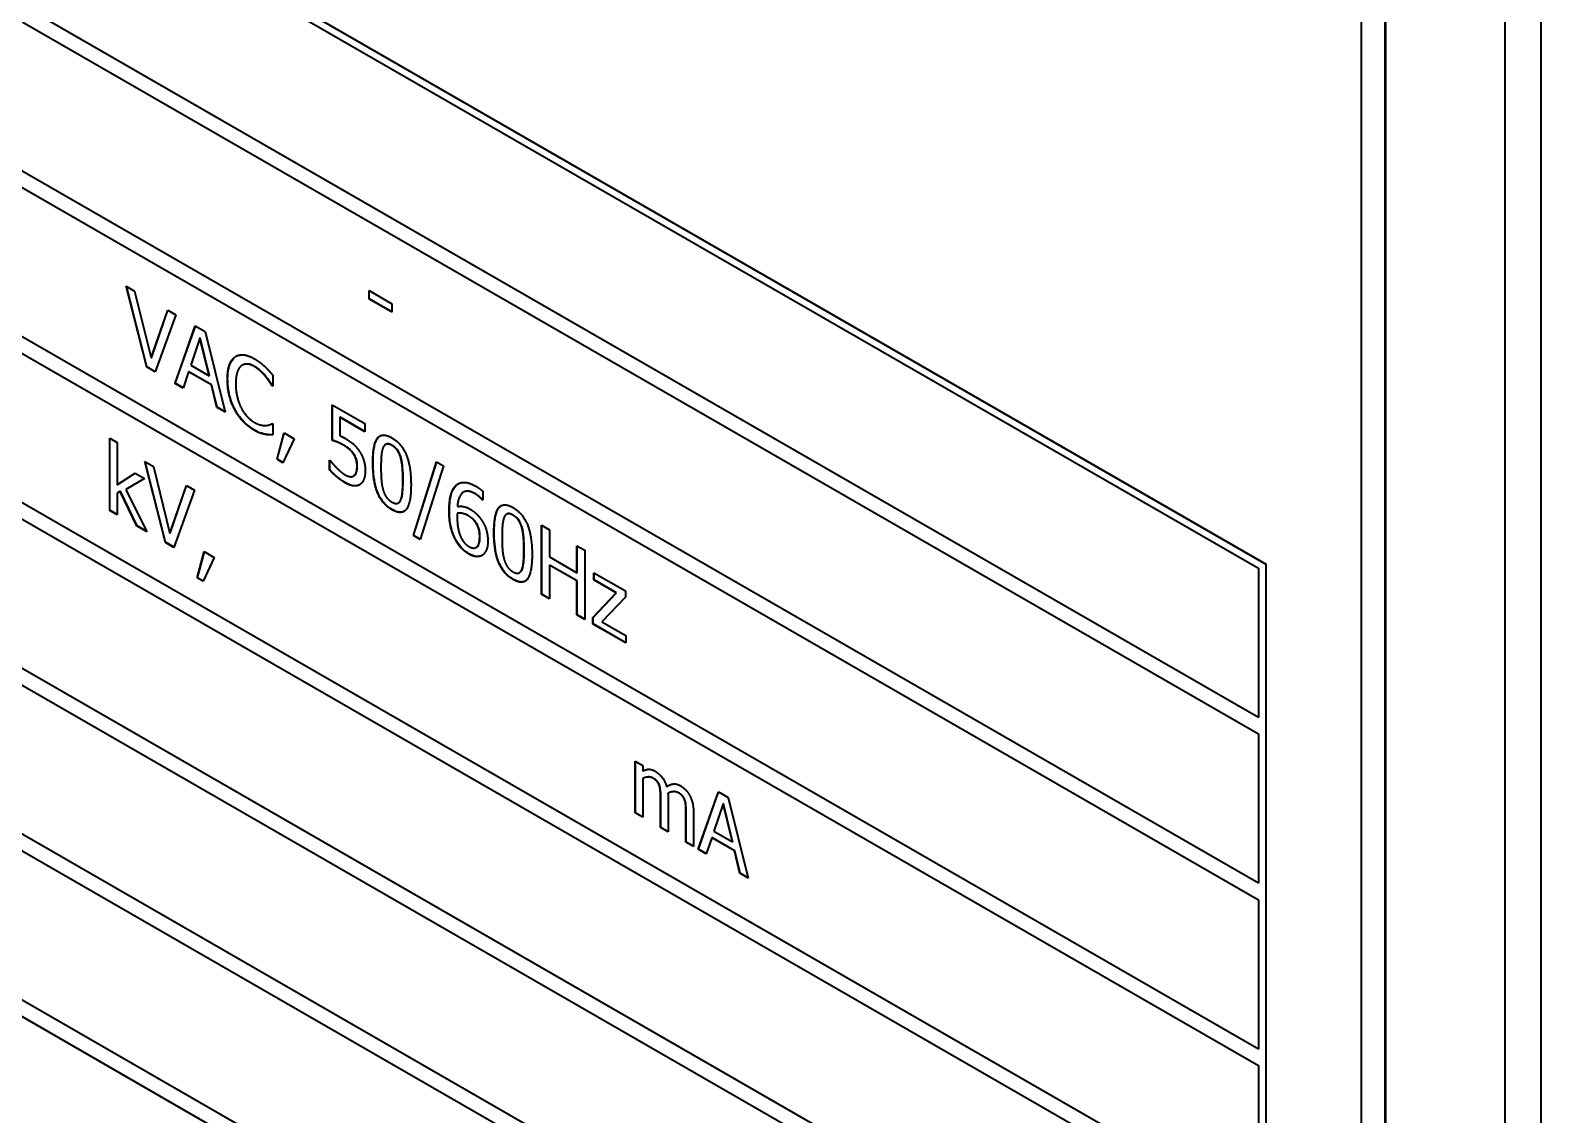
# Model space of a CAD drawing. Header units: millimetres. Extents: x 0 to 4756, y 0 to 3364.
# Drawn here: x 3960.18 to 3982.53, y 2662.2 to 2678.25 of the extents above; entities that cross this region are included whole.
import ezdxf

# ---------------------------------------------------------------- set-up
doc = ezdxf.new("R2010")
doc.units = ezdxf.units.MM
doc.header["$LTSCALE"] = 4
doc.layers.add('가시적인 것(ISO)', color=3, linetype='Continuous', lineweight=40)
doc.layers.add('가시적인 좁은 것(ISO)', color=3, linetype='Continuous', lineweight=35)

msp = doc.modelspace()

# ---------------------------------------------------------------- linework, layer by layer
at = {"layer": '가시적인 것(ISO)'}
for p, q in [((3945.9359, 2689.0805), (3978.4628, 2670.3495)), ((3945.9394, 2689.0826), (3978.4663, 2670.3516)), ((3946.0419, 2688.8968), (3978.3567, 2670.288)), ((3978.3567, 2668.0806), (3946.0419, 2686.6895)), ((3946.0455, 2686.6915), (3978.3567, 2668.0847)), ((3946.0419, 2686.4442), (3978.3567, 2667.8353)), ((3982.5322, 2684.9719), (3982.5322, 2635.9191)), ((3982.0019, 2684.6665), (3982.0019, 2635.6137)), ((3978.3567, 2665.628), (3946.0419, 2684.2368)), ((3946.0455, 2684.2389), (3978.3567, 2665.632)), ((3946.0419, 2683.9916), (3978.3567, 2665.3827)), ((3978.3567, 2663.1753), (3946.0419, 2681.7842)), ((3946.0455, 2681.7862), (3978.3567, 2663.1794)), ((3980.2306, 2640.7174), (3980.2306, 2681.5948)), ((3980.2341, 2681.5968), (3980.2341, 2640.7194)), ((3946.0419, 2681.5389), (3978.3567, 2662.9301)), ((3979.877, 2681.4239), (3979.877, 2641.2955)), ((3978.3567, 2660.7227), (3946.0419, 2679.3315)), ((3946.0455, 2679.3336), (3978.3567, 2660.7268)), ((3946.0419, 2679.0863), (3978.3567, 2660.4774)), ((3978.3567, 2658.27), (3946.0419, 2676.8789)), ((3946.0455, 2676.8809), (3978.3567, 2658.2741)), ((3946.0419, 2676.6336), (3978.3567, 2658.0248)), ((3961.9068, 2673.2638), (3961.6023, 2674.4611)), ((3961.6023, 2674.4611), (3961.7284, 2674.3885)), ((3961.9103, 2673.2659), (3961.6071, 2674.4583)), ((3978.3567, 2655.8174), (3946.0419, 2674.4263)), ((3946.0455, 2674.4283), (3978.3567, 2655.8215)), ((3961.7284, 2674.3885), (3961.9734, 2673.3986)), ((3965.1973, 2674.2696), (3965.1973, 2674.3938)), ((3965.1973, 2674.3938), (3965.5318, 2674.2012)), ((3965.2009, 2674.2716), (3965.1973, 2674.2696)), ((3965.5318, 2674.077), (3965.1973, 2674.2696)), ((3965.2009, 2674.2716), (3965.2009, 2674.3918)), ((3965.5318, 2674.081), (3965.2009, 2674.2716)), ((3946.0419, 2674.181), (3978.3567, 2655.5721)), ((3961.9734, 2673.3986), (3962.2183, 2674.1063)), ((3961.9769, 2673.4006), (3962.2207, 2674.105)), ((3962.338, 2674.0375), (3962.0335, 2673.1908)), ((3962.2183, 2674.1063), (3962.338, 2674.0375)), ((3965.5318, 2674.2012), (3965.5318, 2674.077)), ((3962.3272, 2673.0217), (3962.6252, 2673.8721)), ((3962.3307, 2673.0238), (3962.6275, 2673.8707)), ((3962.6252, 2673.8721), (3962.7699, 2673.7887)), ((3962.7699, 2673.7887), (3963.0678, 2672.5952)), ((3962.6947, 2673.6929), (3962.5586, 2673.2901)), ((3962.6982, 2673.695), (3962.6947, 2673.6929)), ((3962.8315, 2673.133), (3962.6947, 2673.6929)), ((3962.835, 2673.135), (3962.6982, 2673.695)), ((3961.9769, 2673.4006), (3961.9734, 2673.3986)), ((3961.9103, 2673.2659), (3961.9068, 2673.2638)), ((3962.0335, 2673.1908), (3961.9068, 2673.2638)), ((3962.0348, 2673.1942), (3961.9103, 2673.2659)), ((3962.5263, 2673.1928), (3962.4461, 2672.9532)), ((3962.5299, 2673.1948), (3962.5263, 2673.1928)), ((3962.8637, 2672.9985), (3962.5263, 2673.1928)), ((3962.8672, 2673.0005), (3962.5299, 2673.1948)), ((3962.5586, 2673.2901), (3962.8315, 2673.133)), ((3962.835, 2673.135), (3962.8315, 2673.133)), ((3963.3217, 2673.2913), (3963.3181, 2673.2893)), ((3963.7719, 2673.1438), (3963.7719, 2672.9798)), ((3962.3307, 2673.0238), (3962.3272, 2673.0217)), ((3962.4461, 2672.9532), (3962.3272, 2673.0217)), ((3962.4473, 2672.9567), (3962.3307, 2673.0238)), ((3962.8672, 2673.0005), (3962.8637, 2672.9985)), ((3962.9439, 2672.6666), (3962.8637, 2672.9985)), ((3962.9475, 2672.6686), (3962.8672, 2673.0005)), ((3963.7662, 2672.9872), (3963.7626, 2672.9852)), ((3963.7719, 2672.9798), (3963.7626, 2672.9852)), ((3963.7719, 2672.9839), (3963.7662, 2672.9872)), ((3962.9475, 2672.6686), (3962.9439, 2672.6666)), ((3963.0678, 2672.5952), (3962.9439, 2672.6666)), ((3963.0667, 2672.6), (3962.9475, 2672.6686)), ((3964.6501, 2672.1793), (3964.6501, 2672.706)), ((3964.6501, 2672.706), (3965.135, 2672.4268)), ((3964.6536, 2672.1813), (3964.6536, 2672.704)), ((3963.7633, 2672.4266), (3963.763, 2672.4264)), ((3963.7633, 2672.4266), (3963.7719, 2672.4216)), ((3964.7675, 2672.5224), (3964.764, 2672.5203)), ((3965.135, 2672.3067), (3964.764, 2672.5203)), ((3964.764, 2672.5203), (3964.764, 2672.2479)), ((3965.135, 2672.3107), (3964.7675, 2672.5224)), ((3965.135, 2672.4268), (3965.135, 2672.3067)), ((3961.3602, 2671.1433), (3961.3602, 2672.2108)), ((3961.3602, 2672.2108), (3961.472, 2672.1464)), ((3961.3638, 2671.1453), (3961.3638, 2672.2088)), ((3963.658, 2672.271), (3963.6545, 2672.269)), ((3963.7719, 2672.4216), (3963.7719, 2672.2593)), ((3963.8357, 2671.8988), (3963.9403, 2672.2883)), ((3963.8392, 2671.9008), (3963.9429, 2672.2868)), ((3964.0885, 2672.2029), (3963.9224, 2671.8489)), ((3963.9403, 2672.2883), (3964.0885, 2672.2029)), ((3961.472, 2672.1464), (3961.472, 2671.522)), ((3964.6536, 2672.1813), (3964.6501, 2672.1793)), ((3965.4436, 2672.1195), (3965.44, 2672.1175)), ((3978.3567, 2653.3648), (3946.0419, 2671.9736)), ((3946.0455, 2671.9756), (3978.3567, 2653.3688)), ((3962.184, 2670.669), (3961.8795, 2671.8662)), ((3961.8795, 2671.8662), (3962.0056, 2671.7936)), ((3962.1875, 2670.671), (3961.8843, 2671.8635)), ((3962.0056, 2671.7936), (3962.2506, 2670.8037)), ((3963.8392, 2671.9008), (3963.8357, 2671.8988)), ((3963.9224, 2671.8489), (3963.8357, 2671.8988)), ((3963.9239, 2671.8521), (3963.8392, 2671.9008)), ((3964.6136, 2671.7415), (3964.6136, 2671.8865)), ((3964.6136, 2671.8865), (3964.6222, 2671.8815)), ((3964.6171, 2671.7436), (3964.6171, 2671.8844)), ((3964.9731, 2671.975), (3964.9695, 2671.973)), ((3965.852, 2670.77), (3966.1965, 2671.861)), ((3965.8555, 2670.772), (3966.199, 2671.8596)), ((3966.2982, 2671.8024), (3965.9523, 2670.7122)), ((3966.1965, 2671.861), (3966.2982, 2671.8024)), ((3946.0419, 2671.7283), (3978.3567, 2653.1195)), ((3961.472, 2671.522), (3961.7341, 2671.6949)), ((3961.4755, 2671.5241), (3961.7344, 2671.6947)), ((3961.8731, 2671.6148), (3961.6009, 2671.4511)), ((3961.7341, 2671.6949), (3961.8731, 2671.6148)), ((3964.6171, 2671.7436), (3964.6136, 2671.7415)), ((3964.9705, 2671.6532), (3964.967, 2671.6512)), ((3964.9781, 2671.6583), (3964.9746, 2671.6562)), ((3961.4755, 2671.5241), (3961.472, 2671.522)), ((3961.5164, 2671.4236), (3961.472, 2671.3995)), ((3961.4755, 2671.4015), (3961.472, 2671.3995)), ((3961.472, 2671.3995), (3961.472, 2671.079)), ((3961.5199, 2671.4256), (3961.4755, 2671.4015)), ((3961.5199, 2671.4256), (3961.5164, 2671.4236)), ((3961.7628, 2670.9115), (3961.5164, 2671.4236)), ((3961.7663, 2670.9135), (3961.5199, 2671.4256)), ((3961.6009, 2671.4511), (3961.9096, 2670.8269)), ((3962.2506, 2670.8037), (3962.4955, 2671.5115)), ((3962.2541, 2670.8057), (3962.4979, 2671.5101)), ((3962.6152, 2671.4426), (3962.3107, 2670.596)), ((3962.4955, 2671.5115), (3962.6152, 2671.4426)), ((3966.5955, 2671.4143), (3966.592, 2671.4123)), ((3966.8777, 2671.4282), (3966.8777, 2671.2965)), ((3961.3638, 2671.1453), (3961.3602, 2671.1433)), ((3961.472, 2671.079), (3961.3602, 2671.1433)), ((3961.472, 2671.083), (3961.3638, 2671.1453)), ((3965.6333, 2671.2544), (3965.6298, 2671.2524)), ((3966.5066, 2671.1018), (3966.5031, 2671.0998)), ((3966.8762, 2671.3014), (3966.8727, 2671.2994)), ((3966.8777, 2671.2965), (3966.8727, 2671.2994)), ((3966.8777, 2671.3006), (3966.8762, 2671.3014)), ((3967.235, 2671.0879), (3967.2314, 2671.0859)), ((3961.7663, 2670.9135), (3961.7628, 2670.9115)), ((3961.9096, 2670.8269), (3961.7628, 2670.9115)), ((3961.9068, 2670.8326), (3961.7663, 2670.9135)), ((3966.7774, 2670.9666), (3966.7738, 2670.9646)), ((3967.7473, 2669.9005), (3967.7473, 2670.9225)), ((3967.7473, 2670.9225), (3967.8647, 2670.8548)), ((3967.7508, 2669.9026), (3967.7508, 2670.9204)), ((3962.1875, 2670.671), (3962.184, 2670.669)), ((3962.3107, 2670.596), (3962.184, 2670.669)), ((3962.3119, 2670.5993), (3962.1875, 2670.671)), ((3962.2541, 2670.8057), (3962.2506, 2670.8037)), ((3965.8555, 2670.772), (3965.852, 2670.77)), ((3965.9523, 2670.7122), (3965.852, 2670.77)), ((3965.9534, 2670.7157), (3965.8555, 2670.772)), ((3967.8647, 2670.8548), (3967.8647, 2670.454)), ((3962.6538, 2670.1441), (3962.7584, 2670.5336)), ((3962.6574, 2670.1462), (3962.761, 2670.5321)), ((3962.9067, 2670.4482), (3962.7405, 2670.0942)), ((3962.7584, 2670.5336), (3962.9067, 2670.4482)), ((3966.7854, 2670.5975), (3966.7819, 2670.5955)), ((3967.8647, 2670.454), (3968.2716, 2670.2197)), ((3968.2716, 2670.2197), (3968.2716, 2670.6205)), ((3968.2716, 2670.6205), (3968.389, 2670.5529)), ((3968.2751, 2670.2217), (3968.2751, 2670.6185)), ((3968.389, 2670.5529), (3968.389, 2669.5309)), ((3967.4247, 2670.2228), (3967.4212, 2670.2208)), ((3967.8683, 2670.3351), (3967.8647, 2670.3331)), ((3968.2716, 2670.0988), (3967.8647, 2670.3331)), ((3967.8647, 2670.3331), (3967.8647, 2669.8329)), ((3968.2751, 2670.1008), (3967.8683, 2670.3351)), ((3968.2751, 2670.2217), (3968.2716, 2670.2197)), ((3968.5223, 2670.1151), (3968.5223, 2670.2211)), ((3968.5223, 2670.2211), (3968.9886, 2669.9526)), ((3968.5258, 2670.1171), (3968.5258, 2670.219)), ((3978.3567, 2670.288), (3978.3567, 2668.0806)), ((3978.4663, 2670.3516), (3978.4628, 2670.3495)), ((3978.4628, 2670.3495), (3978.4628, 2650.7284)), ((3978.4663, 2670.3516), (3978.4663, 2650.7304)), ((3962.6574, 2670.1462), (3962.6538, 2670.1441)), ((3962.7405, 2670.0942), (3962.6538, 2670.1441)), ((3962.742, 2670.0974), (3962.6574, 2670.1462)), ((3968.2751, 2670.1008), (3968.2716, 2670.0988)), ((3968.2716, 2669.5986), (3968.2716, 2670.0988)), ((3968.2751, 2669.6006), (3968.2751, 2670.1008)), ((3968.5258, 2670.1171), (3968.5223, 2670.1151)), ((3968.8546, 2669.9237), (3968.5223, 2670.1151)), ((3968.8582, 2669.9257), (3968.5258, 2670.1171)), ((3967.7508, 2669.9026), (3967.7473, 2669.9005)), ((3967.8647, 2669.8329), (3967.7473, 2669.9005)), ((3967.8647, 2669.8369), (3967.7508, 2669.9026)), ((3968.5079, 2669.5585), (3968.8546, 2669.9237)), ((3968.5115, 2669.5606), (3968.8582, 2669.9257)), ((3968.9886, 2669.8606), (3968.6405, 2669.4946)), ((3968.8582, 2669.9257), (3968.8546, 2669.9237)), ((3968.9886, 2669.9526), (3968.9886, 2669.8606)), ((3968.2751, 2669.6006), (3968.2716, 2669.5986)), ((3968.389, 2669.5309), (3968.2716, 2669.5986)), ((3968.389, 2669.535), (3968.2751, 2669.6006)), ((3968.5115, 2669.5606), (3968.5079, 2669.5585)), ((3968.5079, 2669.4625), (3968.5079, 2669.5585)), ((3968.5115, 2669.4645), (3968.5115, 2669.5606)), ((3968.5115, 2669.4645), (3968.5079, 2669.4625)), ((3968.995, 2669.182), (3968.5079, 2669.4625)), ((3968.995, 2669.1861), (3968.5115, 2669.4645)), ((3968.6405, 2669.4946), (3968.995, 2669.2905)), ((3968.995, 2669.2905), (3968.995, 2669.182)), ((3978.3567, 2667.8353), (3978.3567, 2665.628)), ((3969.1333, 2666.6671), (3969.1333, 2667.434)), ((3969.1333, 2667.434), (3969.245, 2667.3696)), ((3969.1368, 2666.6692), (3969.1368, 2667.432)), ((3969.245, 2667.3696), (3969.245, 2667.2852)), ((3969.2485, 2667.1779), (3969.245, 2667.1759)), ((3969.245, 2667.1759), (3969.245, 2666.6028)), ((3969.4942, 2667.0753), (3969.4907, 2667.0733)), ((3969.5093, 2666.4506), (3969.5093, 2666.8945)), ((3969.5128, 2666.4526), (3969.5128, 2666.8965)), ((3969.6031, 2667.0565), (3969.5996, 2667.0545)), ((3969.6224, 2666.9601), (3969.6189, 2666.9581)), ((3969.621, 2666.8914), (3969.621, 2666.3862)), ((3969.8703, 2666.8588), (3969.8667, 2666.8568)), ((3970.0673, 2666.1293), (3970.3652, 2666.9796)), ((3970.0708, 2666.1313), (3970.3676, 2666.9783)), ((3970.3652, 2666.9796), (3970.5099, 2666.8963)), ((3970.5099, 2666.8963), (3970.8079, 2665.7028)), ((3969.1368, 2666.6692), (3969.1333, 2666.6671)), ((3969.245, 2666.6028), (3969.1333, 2666.6671)), ((3969.245, 2666.6069), (3969.1368, 2666.6692)), ((3969.8853, 2666.234), (3969.8853, 2666.6779)), ((3969.8889, 2666.2361), (3969.8889, 2666.68)), ((3969.9971, 2666.6749), (3969.9971, 2666.1697)), ((3970.4347, 2666.8005), (3970.2986, 2666.3977)), ((3970.4383, 2666.8025), (3970.4347, 2666.8005)), ((3970.5715, 2666.2405), (3970.4347, 2666.8005)), ((3970.5751, 2666.2426), (3970.4383, 2666.8025)), ((3969.5128, 2666.4526), (3969.5093, 2666.4506)), ((3969.621, 2666.3862), (3969.5093, 2666.4506)), ((3969.621, 2666.3903), (3969.5128, 2666.4526)), ((3970.2986, 2666.3977), (3970.5715, 2666.2405)), ((3969.8889, 2666.2361), (3969.8853, 2666.234)), ((3969.9971, 2666.1697), (3969.8853, 2666.234)), ((3969.9971, 2666.1738), (3969.8889, 2666.2361)), ((3970.2664, 2666.3003), (3970.1862, 2666.0608)), ((3970.2699, 2666.3023), (3970.2664, 2666.3003)), ((3970.6038, 2666.106), (3970.2664, 2666.3003)), ((3970.6073, 2666.1081), (3970.2699, 2666.3023)), ((3970.5751, 2666.2426), (3970.5715, 2666.2405)), ((3970.0708, 2666.1313), (3970.0673, 2666.1293)), ((3970.1862, 2666.0608), (3970.0673, 2666.1293)), ((3970.1873, 2666.0642), (3970.0708, 2666.1313)), ((3970.6073, 2666.1081), (3970.6038, 2666.106)), ((3970.684, 2665.7741), (3970.6038, 2666.106)), ((3970.6875, 2665.7762), (3970.6073, 2666.1081)), ((3970.6875, 2665.7762), (3970.684, 2665.7741)), ((3970.8079, 2665.7028), (3970.684, 2665.7741)), ((3970.8067, 2665.7075), (3970.6875, 2665.7762)), ((3978.3567, 2665.3827), (3978.3567, 2663.1753)), ((3978.3567, 2662.9301), (3978.3567, 2660.7227))]:
    msp.add_line(p, q, dxfattribs=at)
for points, degree in [([(3963.1015, 2673.086), (3963.1015, 2673.2143), (3963.1581, 2673.3722), (3963.2118, 2673.4117)], 2), ([(3963.2118, 2673.4117), (3963.2648, 2673.4499), (3963.4095, 2673.4386), (3963.499, 2673.3871)], 2), ([(3963.2153, 2673.4137), (3963.2197, 2673.4169), (3963.2242, 2673.4198), (3963.2288, 2673.4225)], 3), ([(3963.499, 2673.3871), (3963.5434, 2673.3615), (3963.6215, 2673.3016), (3963.6545, 2673.2711)], 2), ([(3963.3028, 2673.279), (3963.2655, 2673.2482), (3963.224, 2673.114), (3963.224, 2673.0154)], 2), ([(3963.4983, 2673.2715), (3963.4417, 2673.3041), (3963.3407, 2673.3084), (3963.3028, 2673.279)], 2), ([(3963.6631, 2673.1278), (3963.6294, 2673.1687), (3963.5499, 2673.2418), (3963.4983, 2673.2715)], 2), ([(3963.6545, 2673.2711), (3963.6831, 2673.2438), (3963.7426, 2673.1789), (3963.7719, 2673.1438)], 2), ([(3963.7626, 2672.9852), (3963.7469, 2673.0108), (3963.6982, 2673.0852), (3963.6631, 2673.1278)], 2), ([(3963.2125, 2672.6278), (3963.1595, 2672.7246), (3963.1015, 2672.9568), (3963.1015, 2673.086)], 2), ([(3963.224, 2673.0154), (3963.224, 2672.9103), (3963.2677, 2672.7336), (3963.3056, 2672.6595)], 2), ([(3963.3056, 2672.6595), (3963.3429, 2672.5876), (3963.4425, 2672.4789), (3963.4983, 2672.4467)], 2), ([(3963.4969, 2672.3299), (3963.4109, 2672.3794), (3963.2655, 2672.5302), (3963.2125, 2672.6278)], 2), ([(3963.4983, 2672.4467), (3963.5492, 2672.4174), (3963.6358, 2672.3965), (3963.6695, 2672.3986)], 2), ([(3963.6695, 2672.3986), (3963.7017, 2672.4016), (3963.7497, 2672.4187), (3963.7633, 2672.4266)], 2), ([(3963.6545, 2672.269), (3963.6158, 2672.2764), (3963.5499, 2672.2994), (3963.4969, 2672.3299)], 2), ([(3963.7719, 2672.2593), (3963.7426, 2672.2605), (3963.691, 2672.2612), (3963.6545, 2672.269)], 2), ([(3964.764, 2672.2479), (3964.7855, 2672.2388), (3964.827, 2672.2174), (3964.8442, 2672.2075)], 2), ([(3964.8442, 2672.2075), (3964.9122, 2672.1683), (3965.0061, 2672.0886), (3965.0491, 2672.0257)], 2), ([(3965.2525, 2671.8473), (3965.2525, 2672.1239), (3965.3907, 2672.3002), (3965.5354, 2672.2169)], 2), ([(3965.5354, 2672.2169), (3965.6808, 2672.1331), (3965.8176, 2671.7894), (3965.8176, 2671.5227)], 2), ([(3964.8249, 2672.1035), (3964.7762, 2672.1315), (3964.6795, 2672.1698), (3964.6501, 2672.1793)], 2), ([(3964.9695, 2671.973), (3964.9445, 2672.0131), (3964.87, 2672.0775), (3964.8249, 2672.1035)], 2), ([(3965.0491, 2672.0257), (3965.0927, 2671.9625), (3965.14, 2671.8193), (3965.14, 2671.7266)], 2), ([(3965.4036, 2672.0717), (3965.3857, 2672.0298), (3965.3728, 2671.8782), (3965.3728, 2671.778)], 2), ([(3965.5354, 2672.1034), (3965.486, 2672.1319), (3965.4222, 2672.1148), (3965.4036, 2672.0717)], 2), ([(3965.6651, 2671.9228), (3965.6471, 2671.9852), (3965.5848, 2672.075), (3965.5354, 2672.1034)], 2), ([(3964.6222, 2671.8815), (3964.6358, 2671.8621), (3964.6866, 2671.803), (3964.7174, 2671.772)], 2), ([(3964.7174, 2671.772), (3964.7525, 2671.7377), (3964.8105, 2671.6886), (3964.8471, 2671.6675)], 2), ([(3965.0197, 2671.7967), (3965.0197, 2671.8513), (3964.9939, 2671.9358), (3964.9695, 2671.973)], 2), ([(3964.9746, 2671.6562), (3964.9968, 2671.6741), (3965.0197, 2671.742), (3965.0197, 2671.7967)], 2), ([(3965.5354, 2671.1527), (3965.3893, 2671.2369), (3965.2525, 2671.5782), (3965.2525, 2671.8473)], 2), ([(3965.3728, 2671.778), (3965.3728, 2671.6704), (3965.3843, 2671.5197), (3965.4029, 2671.4526)], 2), ([(3965.6973, 2671.592), (3965.6973, 2671.6972), (3965.683, 2671.8603), (3965.6651, 2671.9228)], 2), ([(3964.8449, 2671.5503), (3964.7819, 2671.5866), (3964.6587, 2671.6899), (3964.6136, 2671.7415)], 2), ([(3965.0619, 2671.5256), (3965.0247, 2671.5006), (3964.9137, 2671.5107), (3964.8449, 2671.5503)], 2), ([(3964.8471, 2671.6675), (3964.8829, 2671.6469), (3964.9502, 2671.6379), (3964.9746, 2671.6562)], 2), ([(3964.9705, 2671.6532), (3964.9731, 2671.6547), (3964.9757, 2671.6564), (3964.9781, 2671.6583)], 3), ([(3965.14, 2671.7266), (3965.14, 2671.6529), (3965.0992, 2671.5505), (3965.0619, 2671.5256)], 2), ([(3965.6658, 2671.2988), (3965.683, 2671.3394), (3965.6973, 2671.4868), (3965.6973, 2671.592)], 2), ([(3966.478, 2671.5076), (3966.526, 2671.5578), (3966.6779, 2671.5573), (3966.7774, 2671.5)], 2), ([(3966.4816, 2671.5096), (3966.4919, 2671.5204), (3966.5032, 2671.5295), (3966.5156, 2671.5369)], 3), ([(3965.4029, 2671.4526), (3965.4201, 2671.3897), (3965.4838, 2671.2959), (3965.5354, 2671.2662)], 2), ([(3965.8176, 2671.5227), (3965.8176, 2671.2477), (3965.6794, 2671.0698), (3965.5354, 2671.1527)], 2), ([(3966.3813, 2671.136), (3966.3813, 2671.2693), (3966.4286, 2671.4566), (3966.478, 2671.5076)], 2), ([(3966.7617, 2671.3906), (3966.6514, 2671.4542), (3966.516, 2671.3599), (3966.5031, 2671.1983)], 2), ([(3966.8727, 2671.2994), (3966.8562, 2671.3188), (3966.7961, 2671.3708), (3966.7617, 2671.3906)], 2), ([(3966.7774, 2671.5), (3966.8068, 2671.4831), (3966.8584, 2671.4468), (3966.8777, 2671.4282)], 2), ([(3965.5354, 2671.2662), (3965.5841, 2671.2381), (3965.6479, 2671.2552), (3965.6658, 2671.2988)], 2), ([(3966.4787, 2670.7022), (3966.4329, 2670.7841), (3966.3813, 2671.0001), (3966.3813, 2671.136)], 2), ([(3966.5031, 2671.0998), (3966.5024, 2671.0853), (3966.5009, 2671.058), (3966.5009, 2671.0364)], 2), ([(3966.5031, 2671.1983), (3966.5454, 2671.208), (3966.6342, 2671.1941), (3966.6872, 2671.1636)], 2), ([(3966.6607, 2671.0654), (3966.6191, 2671.0893), (3966.5411, 2671.1053), (3966.5031, 2671.0998)], 2), ([(3966.6872, 2671.1636), (3966.7387, 2671.1339), (3966.8161, 2671.0653), (3966.8584, 2671.0045)], 2), ([(3967.0439, 2670.8157), (3967.0439, 2671.0923), (3967.1821, 2671.2686), (3967.3268, 2671.1853)], 2), ([(3967.3268, 2671.0718), (3967.2774, 2671.1003), (3967.2136, 2671.0832), (3967.195, 2671.0401)], 2), ([(3967.3268, 2671.1853), (3967.4722, 2671.1015), (3967.609, 2670.7578), (3967.609, 2670.4911)], 2), ([(3966.5009, 2671.0364), (3966.5009, 2670.9304), (3966.5368, 2670.7798), (3966.564, 2670.7302)], 2), ([(3966.7738, 2670.9646), (3966.7502, 2670.9997), (3966.6915, 2671.0476), (3966.6607, 2671.0654)], 2), ([(3966.834, 2670.7519), (3966.834, 2670.8148), (3966.8054, 2670.9166), (3966.7738, 2670.9646)], 2), ([(3966.8584, 2671.0045), (3966.9071, 2670.9342), (3966.9543, 2670.7762), (3966.9543, 2670.6884)], 2), ([(3967.195, 2671.0401), (3967.1771, 2670.9982), (3967.1642, 2670.8466), (3967.1642, 2670.7464)], 2), ([(3967.4565, 2670.8912), (3967.4385, 2670.9536), (3967.3762, 2671.0434), (3967.3268, 2671.0718)], 2), ([(3967.4887, 2670.5604), (3967.4887, 2670.6656), (3967.4744, 2670.8287), (3967.4565, 2670.8912)], 2), ([(3966.6736, 2670.4973), (3966.6141, 2670.5315), (3966.516, 2670.6344), (3966.4787, 2670.7022)], 2), ([(3966.564, 2670.7302), (3966.589, 2670.6834), (3966.6435, 2670.6264), (3966.6743, 2670.6087)], 2), ([(3966.6743, 2670.6087), (3966.7459, 2670.5674), (3966.834, 2670.6343), (3966.834, 2670.7519)], 2), ([(3966.9543, 2670.6884), (3966.9543, 2670.6097), (3966.9092, 2670.5024), (3966.8713, 2670.4795)], 2), ([(3967.3268, 2670.1211), (3967.1807, 2670.2053), (3967.0439, 2670.5466), (3967.0439, 2670.8157)], 2), ([(3967.1642, 2670.7464), (3967.1642, 2670.6388), (3967.1757, 2670.4881), (3967.1943, 2670.421)], 2), ([(3966.8713, 2670.4795), (3966.8319, 2670.455), (3966.733, 2670.4631), (3966.6736, 2670.4973)], 2), ([(3967.1943, 2670.421), (3967.2115, 2670.3581), (3967.2752, 2670.2643), (3967.3268, 2670.2346)], 2), ([(3967.609, 2670.4911), (3967.609, 2670.2161), (3967.4708, 2670.0382), (3967.3268, 2670.1211)], 2), ([(3967.4572, 2670.2672), (3967.4744, 2670.3078), (3967.4887, 2670.4552), (3967.4887, 2670.5604)], 2), ([(3967.3268, 2670.2346), (3967.3755, 2670.2065), (3967.4393, 2670.2236), (3967.4572, 2670.2672)], 2), ([(3969.245, 2667.2852), (3969.2887, 2667.3105), (3969.3746, 2667.3165), (3969.4262, 2667.2868)], 2), ([(3969.4262, 2667.2868), (3969.4849, 2667.253), (3969.5759, 2667.1385), (3969.5996, 2667.0545)], 2), ([(3969.3976, 2667.1808), (3969.3617, 2667.2014), (3969.2822, 2667.195), (3969.245, 2667.1759)], 2), ([(3969.4907, 2667.0733), (3969.4792, 2667.1072), (3969.4355, 2667.1589), (3969.3976, 2667.1808)], 2), ([(3969.5093, 2666.8945), (3969.5093, 2666.9475), (3969.5021, 2667.0419), (3969.4907, 2667.0733)], 2), ([(3969.5996, 2667.0545), (3969.6504, 2667.0906), (3969.7464, 2667.1024), (3969.8023, 2667.0703)], 2), ([(3969.6031, 2667.0565), (3969.6103, 2667.0617), (3969.6178, 2667.0666), (3969.6255, 2667.0711)], 3), ([(3969.8023, 2667.0703), (3969.8452, 2667.0455), (3969.9154, 2666.9745), (3969.9412, 2666.9248)], 2), ([(3969.7736, 2666.9642), (3969.7392, 2666.984), (3969.6604, 2666.9805), (3969.6189, 2666.9581)], 2), ([(3969.6189, 2666.9581), (3969.6196, 2666.9461), (3969.621, 2666.9129), (3969.621, 2666.8914)], 2), ([(3969.8667, 2666.8568), (3969.8553, 2666.8907), (3969.8116, 2666.9423), (3969.7736, 2666.9642)], 2), ([(3969.8853, 2666.6779), (3969.8853, 2666.7309), (3969.8782, 2666.8253), (3969.8667, 2666.8568)], 2), ([(3969.9412, 2666.9248), (3969.9677, 2666.8748), (3969.9971, 2666.7535), (3969.9971, 2666.6749)], 2)]:
    msp.add_open_spline(points, degree=degree, dxfattribs=at)
for points, knots in [([(3963.105, 2673.088), (3963.105, 2673.206), (3963.123, 2673.2686), (3963.1544, 2673.3503), (3963.1803, 2673.3879), (3963.2153, 2673.4137)], [-0.077949546, -0.077949546, -0.077949546, -0.077949546, -0.045004357, -0.045004357, 0, 0, 0, 0]), ([(3963.5019, 2673.2736), (3963.4818, 2673.2851), (3963.4619, 2673.294), (3963.42, 2673.3067), (3963.4013, 2673.3086), (3963.3623, 2673.3083), (3963.3407, 2673.3023), (3963.3217, 2673.2913)], [-0.055754061, -0.055754061, -0.055754061, -0.055754061, -0.043541674, -0.043541674, -0.029538231, -0.029538231, -0.006443211, -0.006443211, -0.006443211, -0.006443211]), ([(3963.6666, 2673.1298), (3963.6351, 2673.1682), (3963.6073, 2673.1943), (3963.5639, 2673.2343), (3963.5324, 2673.256), (3963.5019, 2673.2736)], [-0.038443548, -0.038443548, -0.038443548, -0.038443548, -0.02591263, -0.02591263, 0, 0, 0, 0]), ([(3963.7662, 2672.9872), (3963.7531, 2673.0084), (3963.7396, 2673.0293), (3963.7079, 2673.0777), (3963.6871, 2673.1049), (3963.6666, 2673.1298)], [-0.034806296, -0.034806296, -0.034806296, -0.034806296, -0.019881797, -0.019881797, 0, 0, 0, 0]), ([(3963.2161, 2672.6299), (3963.1979, 2672.663), (3963.1823, 2672.697), (3963.1521, 2672.7755), (3963.141, 2672.8149), (3963.1128, 2672.9279), (3963.105, 2673.0111), (3963.105, 2673.088)], [-0.089367682, -0.089367682, -0.089367682, -0.089367682, -0.074910488, -0.074910488, -0.056459149, -0.056459149, 0, 0, 0, 0]), ([(3963.5004, 2672.332), (3963.4694, 2672.3499), (3963.4384, 2672.3709), (3963.3791, 2672.4194), (3963.3507, 2672.4463), (3963.2827, 2672.5219), (3963.2468, 2672.5733), (3963.2161, 2672.6299)], [-0.089705364, -0.089705364, -0.089705364, -0.089705364, -0.063541558, -0.063541558, -0.038670028, -0.038670028, 0, 0, 0, 0]), ([(3963.658, 2672.271), (3963.6345, 2672.2755), (3963.6106, 2672.2814), (3963.5611, 2672.2987), (3963.5302, 2672.3148), (3963.5004, 2672.332)], [-0.049518845, -0.049518845, -0.049518845, -0.049518845, -0.025242968, -0.025242968, 0, 0, 0, 0]), ([(3963.7719, 2672.2615), (3963.7547, 2672.2622), (3963.7374, 2672.2627), (3963.7008, 2672.2632), (3963.6787, 2672.2666), (3963.658, 2672.271)], [-0.034548104, -0.034548104, -0.034548104, -0.034548104, -0.018421588, -0.018421588, 0, 0, 0, 0]), ([(3965.256, 2671.8493), (3965.256, 2671.9191), (3965.2593, 2671.991), (3965.2766, 2672.1027), (3965.2886, 2672.1509), (3965.3185, 2672.207), (3965.334, 2672.2294), (3965.3583, 2672.244)], [-0.21916961, -0.21916961, -0.21916961, -0.21916961, -0.14378473, -0.14378473, -0.08617374, -0.08617374, -0.0565791, -0.0565791, -0.0565791, -0.0565791]), ([(3964.8284, 2672.1055), (3964.7802, 2672.1333), (3964.7442, 2672.1476), (3964.7074, 2672.1622), (3964.6776, 2672.1736), (3964.6536, 2672.1813)], [-0.031951483, -0.031951483, -0.031951483, -0.031951483, -0.020810308, -0.020810308, 0, 0, 0, 0]), ([(3964.9731, 2671.975), (3964.9646, 2671.9887), (3964.9551, 2672.0013), (3964.9303, 2672.0301), (3964.9171, 2672.0419), (3964.884, 2672.0705), (3964.856, 2672.0896), (3964.8284, 2672.1055)], [-0.032768317, -0.032768317, -0.032768317, -0.032768317, -0.028937171, -0.028937171, -0.023424395, -0.023424395, 0, 0, 0, 0]), ([(3965.5389, 2672.1055), (3965.528, 2672.1118), (3965.5169, 2672.1171), (3965.4964, 2672.1244), (3965.4869, 2672.1266), (3965.4689, 2672.1277), (3965.4565, 2672.127), (3965.4436, 2672.1195)], [-0.070296819, -0.070296819, -0.070296819, -0.070296819, -0.052045902, -0.052045902, -0.03550401, -0.03550401, -0.019440911, -0.019440911, -0.019440911, -0.019440911]), ([(3965.6686, 2671.9248), (3965.6641, 2671.9405), (3965.6587, 2671.9564), (3965.6461, 2671.9863), (3965.6393, 2672.0003), (3965.6179, 2672.0365), (3965.6049, 2672.0518), (3965.5771, 2672.0805), (3965.5579, 2672.0945), (3965.5389, 2672.1055)], [-0.036843378, -0.036843378, -0.036843378, -0.036843378, -0.030810094, -0.030810094, -0.025347601, -0.025347601, -0.016099745, -0.016099745, 0, 0, 0, 0]), ([(3965.0232, 2671.7987), (3965.0232, 2671.8178), (3965.022, 2671.8384), (3965.0162, 2671.8745), (3965.0123, 2671.8914), (3964.9971, 2671.9332), (3964.9864, 2671.9546), (3964.9731, 2671.975)], [-0.044504758, -0.044504758, -0.044504758, -0.044504758, -0.027471654, -0.027471654, -0.014690818, -0.014690818, 0, 0, 0, 0]), ([(3964.9781, 2671.6583), (3964.9966, 2671.6732), (3965.0064, 2671.6942), (3965.0203, 2671.7354), (3965.0232, 2671.7669), (3965.0232, 2671.7987)], [-0.037959086, -0.037959086, -0.037959086, -0.037959086, -0.023341662, -0.023341662, 0, 0, 0, 0]), ([(3965.5389, 2671.1547), (3965.5165, 2671.1677), (3965.494, 2671.1829), (3965.4521, 2671.2177), (3965.4328, 2671.2365), (3965.3887, 2671.2881), (3965.3665, 2671.3216), (3965.3333, 2671.3864), (3965.3113, 2671.4344), (3965.2649, 2671.6178), (3965.256, 2671.737), (3965.256, 2671.8493)], [-0.31842213, -0.31842213, -0.31842213, -0.31842213, -0.26242955, -0.26242955, -0.2112836, -0.2112836, -0.13875166, -0.13875166, -0.08245192, -0.08245192, 0, 0, 0, 0]), ([(3965.7008, 2671.594), (3965.7008, 2671.6532), (3965.6991, 2671.7186), (3965.6913, 2671.8077), (3965.6855, 2671.8657), (3965.6686, 2671.9248)], [-0.12885654, -0.12885654, -0.12885654, -0.12885654, -0.0389667, -0.0389667, 0, 0, 0, 0]), ([(3964.8485, 2671.5524), (3964.7908, 2671.5856), (3964.7468, 2671.6211), (3964.6876, 2671.6707), (3964.6505, 2671.7053), (3964.6171, 2671.7436)], [-0.051566752, -0.051566752, -0.051566752, -0.051566752, -0.031583396, -0.031583396, 0, 0, 0, 0]), ([(3965.0572, 2671.5225), (3965.0468, 2671.5168), (3965.0356, 2671.5127), (3965.004, 2671.5059), (3964.9851, 2671.5066), (3964.9333, 2671.5113), (3964.8912, 2671.5278), (3964.8485, 2671.5524)], [-0.054533529, -0.054533529, -0.054533529, -0.054533529, -0.047623902, -0.047623902, -0.036268053, -0.036268053, 0, 0, 0, 0]), ([(3965.6693, 2671.3008), (3965.6827, 2671.3325), (3965.6898, 2671.3753), (3965.6963, 2671.4425), (3965.7008, 2671.4967), (3965.7008, 2671.594)], [-0.17540888, -0.17540888, -0.17540888, -0.17540888, -0.07141926, -0.07141926, 0, 0, 0, 0]), ([(3966.3849, 2671.138), (3966.3849, 2671.2528), (3966.3978, 2671.3265), (3966.4261, 2671.4295), (3966.4487, 2671.4757), (3966.4816, 2671.5096)], [-0.090816667, -0.090816667, -0.090816667, -0.090816667, -0.047716532, -0.047716532, 0, 0, 0, 0]), ([(3966.7652, 2671.3927), (3966.7347, 2671.4103), (3966.7044, 2671.4227), (3966.6483, 2671.4316), (3966.6239, 2671.4284), (3966.6, 2671.4168), (3966.5977, 2671.4156), (3966.5955, 2671.4143)], [-0.102019349, -0.102019349, -0.102019349, -0.102019349, -0.084323123, -0.084323123, -0.067411015, -0.067411015, -0.065566135, -0.065566135, -0.065566135, -0.065566135]), ([(3966.8762, 2671.3014), (3966.8601, 2671.3205), (3966.8377, 2671.3399), (3966.8086, 2671.3651), (3966.7869, 2671.3802), (3966.7652, 2671.3927)], [-0.025429793, -0.025429793, -0.025429793, -0.025429793, -0.018432533, -0.018432533, 0, 0, 0, 0]), ([(3965.7147, 2671.1281), (3965.6944, 2671.1169), (3965.671, 2671.1128), (3965.6111, 2671.1193), (3965.5751, 2671.134), (3965.5389, 2671.1547)], [-0.054787669, -0.054787669, -0.054787669, -0.054787669, -0.030639985, -0.030639985, 0, 0, 0, 0]), ([(3965.6333, 2671.2544), (3965.6346, 2671.2552), (3965.6359, 2671.256), (3965.6514, 2671.2665), (3965.6617, 2671.2824), (3965.6693, 2671.3008)], [-0.019476279, -0.019476279, -0.019476279, -0.019476279, -0.017884428, -0.017884428, 0, 0, 0, 0]), ([(3966.4823, 2670.7043), (3966.4662, 2670.733), (3966.4528, 2670.7627), (3966.4271, 2670.8308), (3966.4173, 2670.8665), (3966.3908, 2670.9774), (3966.3849, 2671.0629), (3966.3849, 2671.138)], [-0.08791927, -0.08791927, -0.08791927, -0.08791927, -0.07348254, -0.07348254, -0.0551393, -0.0551393, 0, 0, 0, 0]), ([(3966.6642, 2671.0674), (3966.6367, 2671.0832), (3966.6098, 2671.094), (3966.5666, 2671.1028), (3966.5399, 2671.1066), (3966.5066, 2671.1018)], [-0.084341573, -0.084341573, -0.084341573, -0.084341573, -0.033207765, -0.033207765, 0, 0, 0, 0]), ([(3967.0474, 2670.8177), (3967.0474, 2670.8875), (3967.0507, 2670.9594), (3967.068, 2671.0711), (3967.08, 2671.1193), (3967.1099, 2671.1754), (3967.1254, 2671.1978), (3967.1497, 2671.2124)], [-0.21916961, -0.21916961, -0.21916961, -0.21916961, -0.14378473, -0.14378473, -0.08617374, -0.08617374, -0.0565791, -0.0565791, -0.0565791, -0.0565791]), ([(3967.3303, 2671.0739), (3967.3194, 2671.0802), (3967.3083, 2671.0855), (3967.2878, 2671.0928), (3967.2783, 2671.095), (3967.2603, 2671.0961), (3967.2479, 2671.0954), (3967.235, 2671.0879)], [-0.070296819, -0.070296819, -0.070296819, -0.070296819, -0.052045902, -0.052045902, -0.03550401, -0.03550401, -0.019440911, -0.019440911, -0.019440911, -0.019440911]), ([(3966.7774, 2670.9666), (3966.7696, 2670.9782), (3966.7613, 2670.989), (3966.7434, 2671.0089), (3966.734, 2671.0178), (3966.7046, 2671.0418), (3966.6844, 2671.0558), (3966.6642, 2671.0674)], [-0.033868588, -0.033868588, -0.033868588, -0.033868588, -0.025479803, -0.025479803, -0.017104733, -0.017104733, 0, 0, 0, 0]), ([(3966.8375, 2670.7539), (3966.8375, 2670.7771), (3966.8361, 2670.8018), (3966.8279, 2670.8536), (3966.8217, 2670.8746), (3966.8061, 2670.9174), (3966.7932, 2670.9426), (3966.7774, 2670.9666)], [-0.038207781, -0.038207781, -0.038207781, -0.038207781, -0.028132292, -0.028132292, -0.017318526, -0.017318526, 0, 0, 0, 0]), ([(3967.46, 2670.8932), (3967.4555, 2670.9089), (3967.4501, 2670.9248), (3967.4375, 2670.9547), (3967.4307, 2670.9687), (3967.4093, 2671.0049), (3967.3963, 2671.0202), (3967.3685, 2671.0489), (3967.3493, 2671.0629), (3967.3303, 2671.0739)], [-0.036843378, -0.036843378, -0.036843378, -0.036843378, -0.030810094, -0.030810094, -0.025347601, -0.025347601, -0.016099745, -0.016099745, 0, 0, 0, 0]), ([(3967.4922, 2670.5624), (3967.4922, 2670.6216), (3967.4905, 2670.687), (3967.4827, 2670.7761), (3967.4769, 2670.8341), (3967.46, 2670.8932)], [-0.12885654, -0.12885654, -0.12885654, -0.12885654, -0.0389667, -0.0389667, 0, 0, 0, 0]), ([(3966.6771, 2670.4993), (3966.6564, 2670.5112), (3966.6358, 2670.5252), (3966.5963, 2670.5572), (3966.5777, 2670.5747), (3966.5303, 2670.6269), (3966.5045, 2670.6638), (3966.4823, 2670.7043)], [-0.061655513, -0.061655513, -0.061655513, -0.061655513, -0.044201768, -0.044201768, -0.027707593, -0.027707593, 0, 0, 0, 0]), ([(3966.7854, 2670.5975), (3966.7873, 2670.5986), (3966.7891, 2670.5998), (3966.7998, 2670.6072), (3966.8128, 2670.6191), (3966.834, 2670.6762), (3966.8375, 2670.7152), (3966.8375, 2670.7539)], [-0.058946438, -0.058946438, -0.058946438, -0.058946438, -0.05385048, -0.05385048, -0.02841386, -0.02841386, 0, 0, 0, 0]), ([(3967.3303, 2670.1231), (3967.3079, 2670.1361), (3967.2854, 2670.1513), (3967.2435, 2670.1861), (3967.2242, 2670.2049), (3967.1801, 2670.2565), (3967.158, 2670.29), (3967.1247, 2670.3548), (3967.1027, 2670.4028), (3967.0563, 2670.5862), (3967.0474, 2670.7054), (3967.0474, 2670.8177)], [-0.31842213, -0.31842213, -0.31842213, -0.31842213, -0.26242955, -0.26242955, -0.2112836, -0.2112836, -0.13875166, -0.13875166, -0.08245192, -0.08245192, 0, 0, 0, 0]), ([(3966.8688, 2670.478), (3966.8574, 2670.4717), (3966.8452, 2670.4669), (3966.8141, 2670.4599), (3966.7975, 2670.46), (3966.75, 2670.4644), (3966.714, 2670.4781), (3966.6771, 2670.4993)], [-0.052768542, -0.052768542, -0.052768542, -0.052768542, -0.043684182, -0.043684182, -0.031287688, -0.031287688, 0, 0, 0, 0]), ([(3967.4607, 2670.2692), (3967.4741, 2670.3009), (3967.4812, 2670.3437), (3967.4877, 2670.4108), (3967.4922, 2670.4651), (3967.4922, 2670.5624)], [-0.17540888, -0.17540888, -0.17540888, -0.17540888, -0.07141926, -0.07141926, 0, 0, 0, 0]), ([(3967.4247, 2670.2228), (3967.426, 2670.2236), (3967.4273, 2670.2244), (3967.4428, 2670.2349), (3967.4531, 2670.2508), (3967.4607, 2670.2692)], [-0.019476279, -0.019476279, -0.019476279, -0.019476279, -0.017884428, -0.017884428, 0, 0, 0, 0]), ([(3967.5061, 2670.0965), (3967.4858, 2670.0853), (3967.4624, 2670.0812), (3967.4025, 2670.0877), (3967.3665, 2670.1024), (3967.3303, 2670.1231)], [-0.054787669, -0.054787669, -0.054787669, -0.054787669, -0.030639985, -0.030639985, 0, 0, 0, 0]), ([(3969.4011, 2667.1828), (3969.3886, 2667.19), (3969.3763, 2667.1947), (3969.3462, 2667.2016), (3969.3318, 2667.2007), (3969.2976, 2667.198), (3969.2719, 2667.1899), (3969.2485, 2667.1779)], [-0.037461017, -0.037461017, -0.037461017, -0.037461017, -0.033406469, -0.033406469, -0.027292327, -0.027292327, 0, 0, 0, 0]), ([(3969.4942, 2667.0753), (3969.4899, 2667.0881), (3969.4843, 2667.1006), (3969.4679, 2667.1277), (3969.4588, 2667.1379), (3969.4374, 2667.1596), (3969.4193, 2667.1723), (3969.4011, 2667.1828)], [-0.026817419, -0.026817419, -0.026817419, -0.026817419, -0.021793379, -0.021793379, -0.015419966, -0.015419966, 0, 0, 0, 0]), ([(3969.5128, 2666.8965), (3969.5128, 2666.9354), (3969.5119, 2666.9895), (3969.5032, 2667.0444), (3969.4997, 2667.0604), (3969.4942, 2667.0753)], [-0.037446566, -0.037446566, -0.037446566, -0.037446566, -0.009843699, -0.009843699, 0, 0, 0, 0]), ([(3969.7771, 2666.9662), (3969.7651, 2666.9732), (3969.7531, 2666.9778), (3969.726, 2666.9844), (3969.7127, 2666.9847), (3969.6739, 2666.983), (3969.6465, 2666.9731), (3969.6224, 2666.9601)], [-0.044082433, -0.044082433, -0.044082433, -0.044082433, -0.037338308, -0.037338308, -0.02836051, -0.02836051, 0, 0, 0, 0]), ([(3969.8703, 2666.8588), (3969.8659, 2666.8716), (3969.8603, 2666.8841), (3969.844, 2666.9112), (3969.8348, 2666.9214), (3969.8134, 2666.9431), (3969.7953, 2666.9558), (3969.7771, 2666.9662)], [-0.026817419, -0.026817419, -0.026817419, -0.026817419, -0.021793379, -0.021793379, -0.015419966, -0.015419966, 0, 0, 0, 0]), ([(3969.8889, 2666.68), (3969.8889, 2666.7189), (3969.8879, 2666.773), (3969.8792, 2666.8279), (3969.8757, 2666.8438), (3969.8703, 2666.8588)], [-0.037446566, -0.037446566, -0.037446566, -0.037446566, -0.009843699, -0.009843699, 0, 0, 0, 0])]:
    msp.add_open_spline(points, degree=3, knots=knots, dxfattribs=at)
at = {"layer": '가시적인 좁은 것(ISO)'}
for p, q in [((3963.2153, 2673.4137), (3963.2118, 2673.4117)), ((3963.5019, 2673.2736), (3963.4983, 2673.2715)), ((3963.6666, 2673.1298), (3963.6631, 2673.1278)), ((3963.105, 2673.088), (3963.1015, 2673.086)), ((3963.2161, 2672.6299), (3963.2125, 2672.6278)), ((3963.5004, 2672.332), (3963.4969, 2672.3299)), ((3964.8284, 2672.1055), (3964.8249, 2672.1035)), ((3965.5389, 2672.1055), (3965.5354, 2672.1034)), ((3965.0232, 2671.7987), (3965.0197, 2671.7967)), ((3965.256, 2671.8493), (3965.2525, 2671.8473)), ((3965.6686, 2671.9248), (3965.6651, 2671.9228)), ((3964.8485, 2671.5524), (3964.8449, 2671.5503)), ((3965.7008, 2671.594), (3965.6973, 2671.592)), ((3966.4816, 2671.5096), (3966.478, 2671.5076)), ((3966.7652, 2671.3927), (3966.7617, 2671.3906)), ((3965.5389, 2671.1547), (3965.5354, 2671.1527)), ((3965.6693, 2671.3008), (3965.6658, 2671.2988)), ((3966.3849, 2671.138), (3966.3813, 2671.136)), ((3966.6642, 2671.0674), (3966.6607, 2671.0654)), ((3967.3303, 2671.0739), (3967.3268, 2671.0718)), ((3967.46, 2670.8932), (3967.4565, 2670.8912)), ((3966.4823, 2670.7043), (3966.4787, 2670.7022)), ((3966.8375, 2670.7539), (3966.834, 2670.7519)), ((3967.0474, 2670.8177), (3967.0439, 2670.8157)), ((3966.6771, 2670.4993), (3966.6736, 2670.4973)), ((3967.4922, 2670.5624), (3967.4887, 2670.5604)), ((3967.4607, 2670.2692), (3967.4572, 2670.2672)), ((3967.3303, 2670.1231), (3967.3268, 2670.1211)), ((3969.4011, 2667.1828), (3969.3976, 2667.1808)), ((3969.5128, 2666.8965), (3969.5093, 2666.8945)), ((3969.7771, 2666.9662), (3969.7736, 2666.9642)), ((3969.8889, 2666.68), (3969.8853, 2666.6779))]:
    msp.add_line(p, q, dxfattribs=at)

doc.saveas('drawing.dxf')
